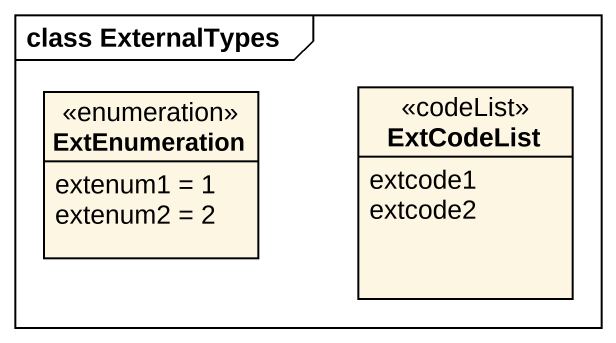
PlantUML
@startuml
mainframe class ExternalTypes
hide circle
hide empty members
class ExtCodeList <<codeList>> {
  extcode1
  extcode2
}
enum ExtEnumeration {
  extenum1 = 1
  extenum2 = 2
}
@enduml
